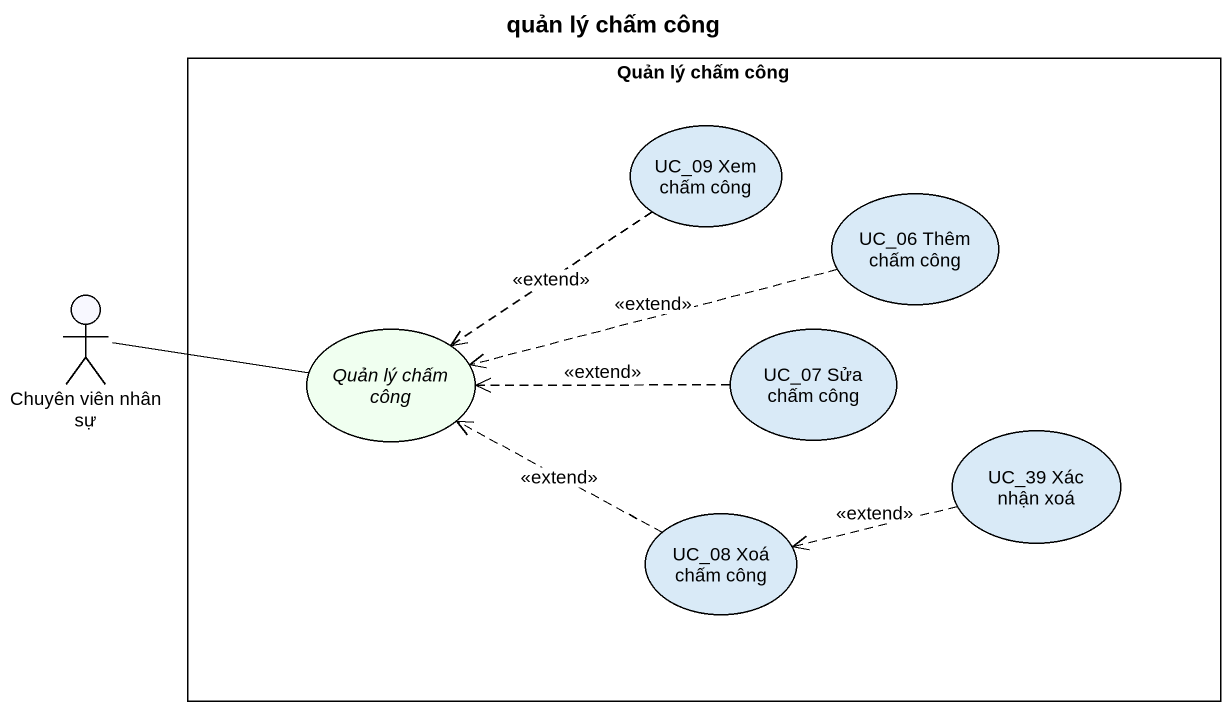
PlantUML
@startuml
title quản lý chấm công
rectangle "Quản lý chấm công" as Quản_lý_chấm_công {
  usecase "UC_09 Xem chấm công" as UC_09_Xem_chấm_công
  usecase "UC_06 Thêm chấm công" as UC_06_Thêm_chấm_công
  usecase "Quản lý chấm công" as Quản_lý_chấm_công_2 #F0FFF0
  usecase "UC_07 Sửa chấm công" as UC_07_Sửa_chấm_công
  usecase "UC_39 Xác nhận xoá" as UC_39_Xác_nhận_xoá
  usecase "UC_08 Xoá chấm công" as UC_08_Xoá_chấm_công
}
actor "Chuyên viên nhân sự" as Chuyên_viên_nhân_sự #F8F8FF
UC_09_Xem_chấm_công ..> Quản_lý_chấm_công_2 : <<extend>>
UC_06_Thêm_chấm_công .left.> Quản_lý_chấm_công_2 : <<extend>>
Chuyên_viên_nhân_sự -right- Quản_lý_chấm_công_2
UC_07_Sửa_chấm_công .left.> Quản_lý_chấm_công_2 : <<extend>>
UC_39_Xác_nhận_xoá .left.> UC_08_Xoá_chấm_công : <<extend>>
UC_08_Xoá_chấm_công .left.> Quản_lý_chấm_công_2 : <<extend>>
@enduml
